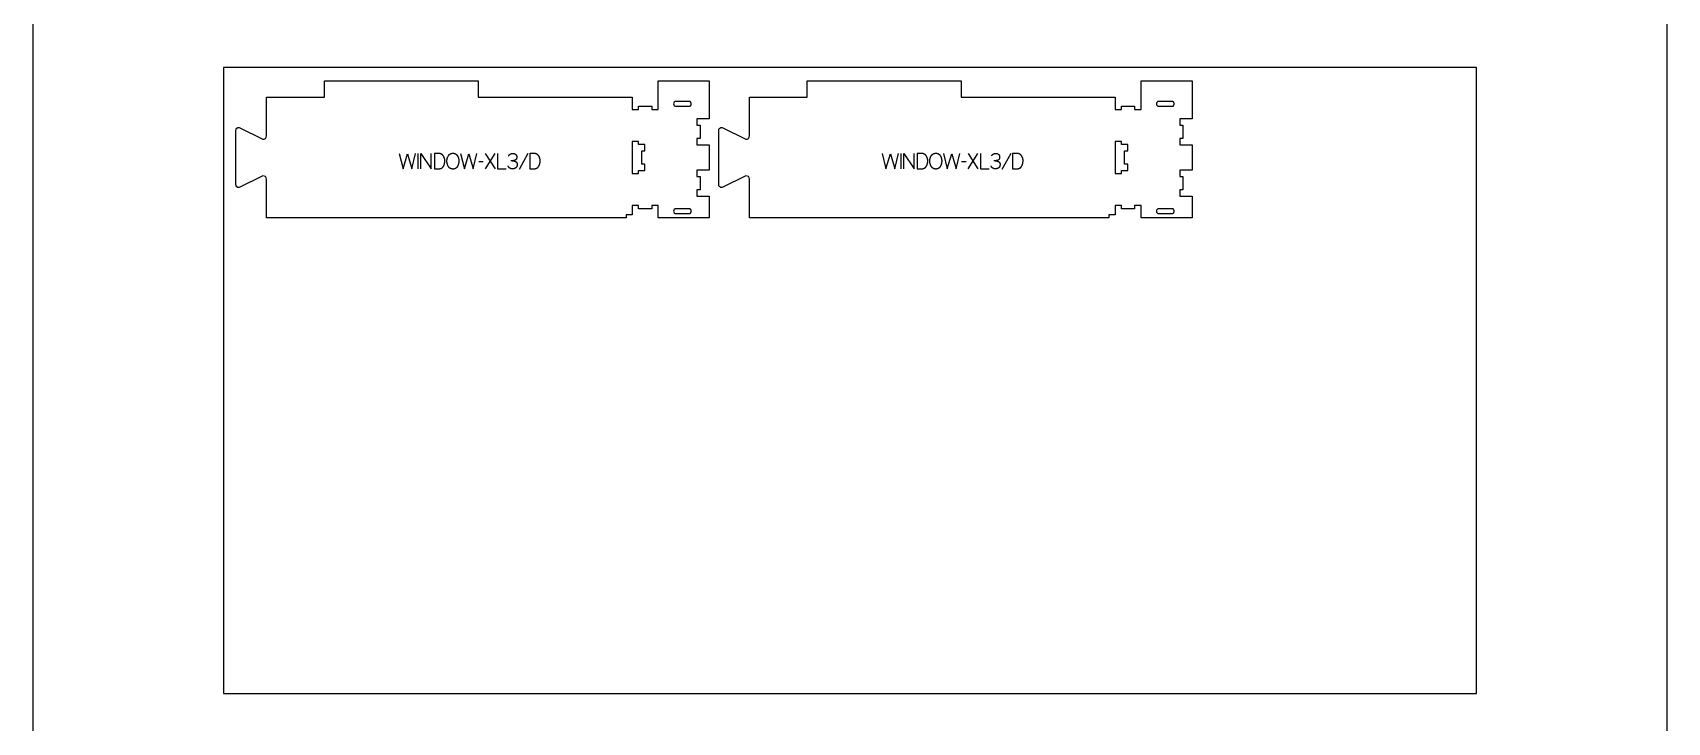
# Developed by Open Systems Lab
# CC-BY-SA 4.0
# Model space of a CAD drawing. Extents: x 0 to 4485, y 0 to 8771.
# Drawn here: x 0 to 3183, y 2387 to 3731 of the extents above; entities that cross this region are included whole.
import ezdxf

# ---------------------------------------------------------------- set-up
doc = ezdxf.new("R2010")
doc.units = 0
for name, color, linetype in [('0_SHEET_SPRUCEPLY_2440X122', 1, 'CONTINUOUS'), ('1_ANYTOOL_1MMDEEP_LABELS_S', 2, 'CONTINUOUS'), ('3_ANYTOOL_CUTTHROUGH_INSID', 4, 'CONTINUOUS'), ('4_ANYTOOL_CUTTHROUGH_OUTSI', 5, 'CONTINUOUS'), ('DONOTCUT', 7, 'CONTINUOUS')]:
    doc.layers.add(name, color=color, linetype=linetype)

msp = doc.modelspace()

# ---------------------------------------------------------------- linework, layer by layer
at = {"layer": '0_SHEET_SPRUCEPLY_2440X122'}
msp.add_lwpolyline([(371.7, 3662.6), (371.7, 2442.6), (2811.7, 2442.6), (2811.7, 3662.6)], close=True, dxfattribs=at)
at = {"layer": '1_ANYTOOL_1MMDEEP_LABELS_S', "color": 2}
for points in [[(713.7, 3495.3), (721.4, 3465.3), (729.8, 3494.4), (738.3, 3465.3), (745.8, 3495.3)], [(750.2, 3495.3), (750.2, 3465.3)], [(756.2, 3465.3), (756.2, 3495.3), (776.2, 3465.3), (776.2, 3495.3)], [(833.1, 3495.3), (840.8, 3465.3), (849.2, 3494.4), (857.7, 3465.3), (865.2, 3495.3)], [(877.4, 3479.1), (868.6, 3479.1)], [(899.8, 3495.3), (880.9, 3465.3)], [(901, 3465.3), (882.1, 3495.3)], [(905.3, 3495.3), (905.3, 3465.3), (922.4, 3465.3)], [(934, 3481), (934.5, 3481), (934.9, 3481), (935.3, 3480.9), (935.8, 3480.9), (936.2, 3480.8), (936.6, 3480.7), (937, 3480.6), (937.4, 3480.5), (937.8, 3480.4), (938.2, 3480.3), (938.6, 3480.1), (939, 3480), (939.4, 3479.8), (939.8, 3479.7), (940.1, 3479.5), (940.5, 3479.3), (940.7, 3479.2), (940.9, 3479.1), (941, 3479), (941, 3479), (941.1, 3478.9), (941.2, 3478.9), (941.3, 3478.8), (941.4, 3478.7), (941.4, 3478.7), (941.5, 3478.6), (941.6, 3478.6), (941.7, 3478.5), (941.7, 3478.4), (941.8, 3478.4), (941.9, 3478.3), (941.9, 3478.2), (942, 3478.2), (942.1, 3478.1), (942.1, 3478), (942.2, 3477.9), (942.3, 3477.9), (942.3, 3477.8), (942.4, 3477.7), (942.4, 3477.6), (942.5, 3477.5), (942.5, 3477.5), (942.6, 3477.4), (942.6, 3477.3), (942.7, 3477.2), (942.7, 3477.1), (942.8, 3477), (942.8, 3476.9), (942.9, 3476.8), (942.9, 3476.8), (942.9, 3476.7), (943, 3476.6), (943.1, 3476.4), (943.1, 3476.2), (943.2, 3476), (943.2, 3475.8), (943.3, 3475.6), (943.3, 3475.3), (943.4, 3475.1), (943.4, 3474.9), (943.4, 3474.7), (943.5, 3474.4), (943.5, 3474.2), (943.5, 3474), (943.5, 3473.7), (943.5, 3473.4), (943.5, 3473.2), (943.5, 3472.9), (943.4, 3472.6), (943.4, 3472.4), (943.4, 3472.1), (943.4, 3471.9), (943.3, 3471.6), (943.3, 3471.4), (943.2, 3471.1), (943.2, 3470.9), (943.1, 3470.7), (943.1, 3470.5), (943, 3470.3), (942.9, 3470), (942.9, 3469.8), (942.8, 3469.6), (942.7, 3469.4), (942.6, 3469.3), (942.5, 3469.1), (942.4, 3468.9), (942.3, 3468.7), (942.2, 3468.5), (942.1, 3468.4), (942, 3468.2), (941.8, 3468.1), (941.7, 3467.9), (941.6, 3467.8), (941.6, 3467.8), (941.5, 3467.7), (941.4, 3467.6), (941.4, 3467.6), (941.3, 3467.5), (941.2, 3467.4), (941.1, 3467.4), (941, 3467.2), (940.8, 3467.1), (940.7, 3467), (940.5, 3466.9), (940.3, 3466.8), (940.2, 3466.7), (940, 3466.6), (939.8, 3466.5), (939.6, 3466.4), (939.4, 3466.3), (939.3, 3466.2), (939.1, 3466.1), (938.9, 3466), (938.7, 3466), (938.5, 3465.9), (938.3, 3465.8), (938.1, 3465.8), (937.8, 3465.7), (937.6, 3465.6), (937.4, 3465.6), (937.2, 3465.5), (937, 3465.5), (936.7, 3465.5), (936.5, 3465.4), (936.2, 3465.4), (935.8, 3465.3), (935.3, 3465.3), (934.7, 3465.3), (934.2, 3465.3), (933.8, 3465.3), (933.5, 3465.3), (933.1, 3465.3), (932.7, 3465.4), (932.4, 3465.4), (932.2, 3465.4), (932, 3465.5), (931.9, 3465.5), (931.7, 3465.5), (931.5, 3465.6), (931.4, 3465.6), (931.2, 3465.7), (931.1, 3465.7), (930.9, 3465.8), (930.7, 3465.8), (930.6, 3465.9), (930.4, 3465.9), (930.3, 3466), (930.1, 3466.1), (930, 3466.1), (929.9, 3466.2), (929.7, 3466.3), (929.6, 3466.4), (929.4, 3466.4), (929.3, 3466.5), (929.2, 3466.6), (929, 3466.7), (928.9, 3466.8), (928.8, 3466.9), (928.6, 3467), (928.5, 3467.1), (928.4, 3467.2), (928.3, 3467.3), (928.2, 3467.4), (928, 3467.5), (927.9, 3467.6), (927.8, 3467.7), (927.7, 3467.8), (927.6, 3468), (927.5, 3468.1), (927.4, 3468.2), (927.3, 3468.3), (927.2, 3468.5), (927.1, 3468.6), (927, 3468.7), (926.9, 3468.9), (926.8, 3469), (926.7, 3469.2), (926.6, 3469.3), (926.4, 3469.6), (926.3, 3469.9), (926.1, 3470.3), (926, 3470.6), (925.8, 3471)], [(926.9, 3490.3), (927.1, 3490.6), (927.3, 3490.9), (927.4, 3491.2), (927.6, 3491.5), (927.8, 3491.8), (928, 3492), (928.2, 3492.3), (928.3, 3492.4), (928.4, 3492.5), (928.5, 3492.6), (928.6, 3492.7), (928.7, 3492.8), (928.8, 3492.9), (928.9, 3493), (929, 3493.1), (929.1, 3493.2), (929.2, 3493.3), (929.4, 3493.4), (929.5, 3493.5), (929.6, 3493.6), (929.7, 3493.7), (929.8, 3493.8), (930, 3493.9), (930.1, 3494), (930.2, 3494), (930.4, 3494.1), (930.5, 3494.2), (930.6, 3494.2), (930.7, 3494.3), (930.9, 3494.4), (931, 3494.4), (931.2, 3494.5), (931.3, 3494.6), (931.4, 3494.6), (931.6, 3494.7), (931.7, 3494.7), (931.9, 3494.8), (932, 3494.8), (932.2, 3494.9), (932.5, 3495), (932.8, 3495), (933.1, 3495.1), (933.4, 3495.1), (933.7, 3495.2), (934.1, 3495.2), (934.4, 3495.2), (934.8, 3495.3), (935.1, 3495.3), (935.3, 3495.3), (935.5, 3495.3), (935.7, 3495.2), (935.9, 3495.2), (936.1, 3495.2), (936.3, 3495.2), (936.5, 3495.2), (936.7, 3495.1), (936.9, 3495.1), (937.1, 3495.1), (937.3, 3495), (937.5, 3495), (937.7, 3495), (937.8, 3494.9), (938, 3494.8), (938.2, 3494.8), (938.4, 3494.7), (938.5, 3494.7), (938.7, 3494.6), (938.9, 3494.5), (939, 3494.4), (939.2, 3494.4), (939.3, 3494.3), (939.5, 3494.2), (939.6, 3494.1), (939.8, 3494), (939.9, 3493.9), (940.1, 3493.8), (940.2, 3493.7), (940.4, 3493.6), (940.5, 3493.5), (940.6, 3493.4), (940.8, 3493.3), (940.9, 3493.1), (941, 3493), (941.1, 3492.9), (941.2, 3492.7), (941.3, 3492.6), (941.5, 3492.5), (941.6, 3492.3), (941.6, 3492.2), (941.7, 3492), (941.8, 3491.9), (941.9, 3491.7), (942, 3491.6), (942.1, 3491.4), (942.1, 3491.3), (942.2, 3491.1), (942.3, 3490.9), (942.3, 3490.8), (942.4, 3490.6), (942.4, 3490.4), (942.5, 3490.2), (942.5, 3490), (942.6, 3489.8), (942.6, 3489.7), (942.6, 3489.5), (942.6, 3489.3), (942.7, 3489.1), (942.7, 3488.9), (942.7, 3488.7), (942.7, 3488.4), (942.7, 3488.2), (942.7, 3487.7), (942.7, 3487.3), (942.7, 3487), (942.6, 3486.7), (942.6, 3486.4), (942.6, 3486.3), (942.5, 3486.1), (942.5, 3486), (942.5, 3485.8), (942.5, 3485.7), (942.4, 3485.6), (942.4, 3485.4), (942.3, 3485.3), (942.3, 3485.2), (942.3, 3485.1), (942.2, 3484.9), (942.2, 3484.8), (942.1, 3484.7), (942.1, 3484.6), (942, 3484.5), (941.9, 3484.4), (941.9, 3484.3), (941.8, 3484.2), (941.8, 3484.1), (941.7, 3484), (941.6, 3483.9), (941.5, 3483.8), (941.4, 3483.6), (941.2, 3483.4), (941.1, 3483.3), (940.9, 3483.1), (940.9, 3483), (940.8, 3482.9), (940.7, 3482.9), (940.6, 3482.8), (940.5, 3482.7), (940.4, 3482.7), (940.3, 3482.6), (940.3, 3482.5), (940.2, 3482.5), (940.1, 3482.4), (940, 3482.3), (939.9, 3482.3), (939.8, 3482.2), (939.7, 3482.2), (939.6, 3482.1), (939.5, 3482.1), (939.4, 3482), (939.3, 3482), (939.2, 3481.9), (939.1, 3481.9), (939, 3481.8), (938.9, 3481.8), (938.7, 3481.7), (938.5, 3481.6), (938.2, 3481.6), (938, 3481.5), (937.8, 3481.5), (937.6, 3481.4), (937.4, 3481.3), (937.1, 3481.3), (936.9, 3481.3), (936.7, 3481.2), (936.4, 3481.2), (936.2, 3481.2), (935.9, 3481.1), (935.7, 3481.1), (935.5, 3481.1), (935.2, 3481.1), (935, 3481.1), (931.3, 3481)], [(964.5, 3494.8), (947.3, 3464)], [(1654.1, 3495.3), (1661.8, 3465.3), (1670.3, 3494.4), (1678.8, 3465.3), (1686.3, 3495.3)], [(1690.6, 3495.3), (1690.6, 3465.3)], [(1696.6, 3465.3), (1696.6, 3495.3), (1716.7, 3465.3), (1716.7, 3495.3)], [(1773.5, 3495.3), (1781.2, 3465.3), (1789.7, 3494.4), (1798.2, 3465.3), (1805.7, 3495.3)], [(1817.9, 3479.1), (1809.1, 3479.1)], [(1840.2, 3495.3), (1821.3, 3465.3)], [(1841.4, 3465.3), (1822.5, 3495.3)], [(1845.7, 3495.3), (1845.7, 3465.3), (1862.8, 3465.3)], [(1874.5, 3481), (1874.9, 3481), (1875.4, 3481), (1875.8, 3480.9), (1876.2, 3480.9), (1876.6, 3480.8), (1877, 3480.7), (1877.5, 3480.6), (1877.9, 3480.5), (1878.3, 3480.4), (1878.7, 3480.3), (1879.1, 3480.1), (1879.4, 3480), (1879.8, 3479.8), (1880.2, 3479.7), (1880.6, 3479.5), (1881, 3479.3), (1881.1, 3479.2), (1881.3, 3479.1), (1881.4, 3479), (1881.5, 3479), (1881.6, 3478.9), (1881.6, 3478.9), (1881.7, 3478.8), (1881.8, 3478.7), (1881.9, 3478.7), (1882, 3478.6), (1882, 3478.6), (1882.1, 3478.5), (1882.2, 3478.4), (1882.2, 3478.4), (1882.3, 3478.3), (1882.4, 3478.2), (1882.5, 3478.2), (1882.5, 3478.1), (1882.6, 3478), (1882.6, 3477.9), (1882.7, 3477.9), (1882.8, 3477.8), (1882.8, 3477.7), (1882.9, 3477.6), (1882.9, 3477.5), (1883, 3477.5), (1883, 3477.4), (1883.1, 3477.3), (1883.1, 3477.2), (1883.2, 3477.1), (1883.2, 3477), (1883.3, 3476.9), (1883.3, 3476.8), (1883.3, 3476.8), (1883.4, 3476.7), (1883.4, 3476.6), (1883.5, 3476.4), (1883.6, 3476.2), (1883.6, 3476), (1883.7, 3475.8), (1883.7, 3475.6), (1883.8, 3475.3), (1883.8, 3475.1), (1883.8, 3474.9), (1883.9, 3474.7), (1883.9, 3474.4), (1883.9, 3474.2), (1883.9, 3474), (1883.9, 3473.7), (1883.9, 3473.4), (1883.9, 3473.2), (1883.9, 3472.9), (1883.9, 3472.6), (1883.9, 3472.4), (1883.8, 3472.1), (1883.8, 3471.9), (1883.8, 3471.6), (1883.7, 3471.4), (1883.7, 3471.1), (1883.6, 3470.9), (1883.6, 3470.7), (1883.5, 3470.5), (1883.4, 3470.3), (1883.4, 3470), (1883.3, 3469.8), (1883.2, 3469.6), (1883.1, 3469.4), (1883, 3469.3), (1882.9, 3469.1), (1882.8, 3468.9), (1882.7, 3468.7), (1882.6, 3468.5), (1882.5, 3468.4), (1882.4, 3468.2), (1882.3, 3468.1), (1882.1, 3467.9), (1882.1, 3467.8), (1882, 3467.8), (1881.9, 3467.7), (1881.9, 3467.6), (1881.8, 3467.6), (1881.7, 3467.5), (1881.7, 3467.4), (1881.6, 3467.4), (1881.4, 3467.2), (1881.3, 3467.1), (1881.1, 3467), (1880.9, 3466.9), (1880.8, 3466.8), (1880.6, 3466.7), (1880.4, 3466.6), (1880.3, 3466.5), (1880.1, 3466.4), (1879.9, 3466.3), (1879.7, 3466.2), (1879.5, 3466.1), (1879.3, 3466), (1879.1, 3466), (1878.9, 3465.9), (1878.7, 3465.8), (1878.5, 3465.8), (1878.3, 3465.7), (1878.1, 3465.6), (1877.8, 3465.6), (1877.6, 3465.5), (1877.4, 3465.5), (1877.2, 3465.5), (1876.9, 3465.4), (1876.7, 3465.4), (1876.2, 3465.3), (1875.7, 3465.3), (1875.2, 3465.3), (1874.7, 3465.3), (1874.3, 3465.3), (1873.9, 3465.3), (1873.5, 3465.3), (1873.2, 3465.4), (1872.8, 3465.4), (1872.7, 3465.4), (1872.5, 3465.5), (1872.3, 3465.5), (1872.1, 3465.5), (1872, 3465.6), (1871.8, 3465.6), (1871.7, 3465.7), (1871.5, 3465.7), (1871.3, 3465.8), (1871.2, 3465.8), (1871, 3465.9), (1870.9, 3465.9), (1870.7, 3466), (1870.6, 3466.1), (1870.4, 3466.1), (1870.3, 3466.2), (1870.1, 3466.3), (1870, 3466.4), (1869.9, 3466.4), (1869.7, 3466.5), (1869.6, 3466.6), (1869.5, 3466.7), (1869.3, 3466.8), (1869.2, 3466.9), (1869.1, 3467), (1869, 3467.1), (1868.8, 3467.2), (1868.7, 3467.3), (1868.6, 3467.4), (1868.5, 3467.5), (1868.4, 3467.6), (1868.3, 3467.7), (1868.1, 3467.8), (1868, 3468), (1867.9, 3468.1), (1867.8, 3468.2), (1867.7, 3468.3), (1867.6, 3468.5), (1867.5, 3468.6), (1867.4, 3468.7), (1867.3, 3468.9), (1867.2, 3469), (1867.1, 3469.2), (1867, 3469.3), (1866.9, 3469.6), (1866.7, 3469.9), (1866.5, 3470.3), (1866.4, 3470.6), (1866.3, 3471)], [(1867.4, 3490.3), (1867.5, 3490.6), (1867.7, 3490.9), (1867.9, 3491.2), (1868, 3491.5), (1868.2, 3491.8), (1868.4, 3492), (1868.6, 3492.3), (1868.7, 3492.4), (1868.8, 3492.5), (1868.9, 3492.6), (1869, 3492.7), (1869.1, 3492.8), (1869.2, 3492.9), (1869.3, 3493), (1869.5, 3493.1), (1869.6, 3493.2), (1869.7, 3493.3), (1869.8, 3493.4), (1869.9, 3493.5), (1870, 3493.6), (1870.2, 3493.7), (1870.3, 3493.8), (1870.4, 3493.9), (1870.5, 3494), (1870.7, 3494), (1870.8, 3494.1), (1870.9, 3494.2), (1871, 3494.2), (1871.2, 3494.3), (1871.3, 3494.4), (1871.5, 3494.4), (1871.6, 3494.5), (1871.7, 3494.6), (1871.9, 3494.6), (1872, 3494.7), (1872.2, 3494.7), (1872.3, 3494.8), (1872.5, 3494.8), (1872.6, 3494.9), (1872.9, 3495), (1873.2, 3495), (1873.5, 3495.1), (1873.9, 3495.1), (1874.2, 3495.2), (1874.5, 3495.2), (1874.9, 3495.2), (1875.2, 3495.3), (1875.6, 3495.3), (1875.8, 3495.3), (1876, 3495.3), (1876.2, 3495.2), (1876.4, 3495.2), (1876.6, 3495.2), (1876.8, 3495.2), (1877, 3495.2), (1877.2, 3495.1), (1877.4, 3495.1), (1877.5, 3495.1), (1877.7, 3495), (1877.9, 3495), (1878.1, 3495), (1878.3, 3494.9), (1878.5, 3494.8), (1878.6, 3494.8), (1878.8, 3494.7), (1879, 3494.7), (1879.1, 3494.6), (1879.3, 3494.5), (1879.5, 3494.4), (1879.6, 3494.4), (1879.8, 3494.3), (1879.9, 3494.2), (1880.1, 3494.1), (1880.2, 3494), (1880.4, 3493.9), (1880.5, 3493.8), (1880.7, 3493.7), (1880.8, 3493.6), (1880.9, 3493.5), (1881.1, 3493.4), (1881.2, 3493.3), (1881.3, 3493.1), (1881.4, 3493), (1881.6, 3492.9), (1881.7, 3492.7), (1881.8, 3492.6), (1881.9, 3492.5), (1882, 3492.3), (1882.1, 3492.2), (1882.2, 3492), (1882.3, 3491.9), (1882.3, 3491.7), (1882.4, 3491.6), (1882.5, 3491.4), (1882.6, 3491.3), (1882.6, 3491.1), (1882.7, 3490.9), (1882.8, 3490.8), (1882.8, 3490.6), (1882.9, 3490.4), (1882.9, 3490.2), (1883, 3490), (1883, 3489.8), (1883, 3489.7), (1883.1, 3489.5), (1883.1, 3489.3), (1883.1, 3489.1), (1883.1, 3488.9), (1883.1, 3488.7), (1883.1, 3488.4), (1883.1, 3488.2), (1883.1, 3487.7), (1883.1, 3487.3), (1883.1, 3487), (1883.1, 3486.7), (1883, 3486.4), (1883, 3486.3), (1883, 3486.1), (1882.9, 3486), (1882.9, 3485.8), (1882.9, 3485.7), (1882.9, 3485.6), (1882.8, 3485.4), (1882.8, 3485.3), (1882.7, 3485.2), (1882.7, 3485.1), (1882.6, 3484.9), (1882.6, 3484.8), (1882.5, 3484.7), (1882.5, 3484.6), (1882.4, 3484.5), (1882.4, 3484.4), (1882.3, 3484.3), (1882.3, 3484.2), (1882.2, 3484.1), (1882.1, 3484), (1882.1, 3483.9), (1882, 3483.8), (1881.8, 3483.6), (1881.7, 3483.4), (1881.5, 3483.3), (1881.4, 3483.1), (1881.3, 3483), (1881.2, 3482.9), (1881.1, 3482.9), (1881, 3482.8), (1881, 3482.7), (1880.9, 3482.7), (1880.8, 3482.6), (1880.7, 3482.5), (1880.6, 3482.5), (1880.5, 3482.4), (1880.4, 3482.3), (1880.3, 3482.3), (1880.2, 3482.2), (1880.1, 3482.2), (1880, 3482.1), (1879.9, 3482.1), (1879.8, 3482), (1879.7, 3482), (1879.6, 3481.9), (1879.5, 3481.9), (1879.4, 3481.8), (1879.3, 3481.8), (1879.1, 3481.7), (1878.9, 3481.6), (1878.7, 3481.6), (1878.5, 3481.5), (1878.2, 3481.5), (1878, 3481.4), (1877.8, 3481.3), (1877.6, 3481.3), (1877.3, 3481.3), (1877.1, 3481.2), (1876.9, 3481.2), (1876.6, 3481.2), (1876.4, 3481.1), (1876.1, 3481.1), (1875.9, 3481.1), (1875.7, 3481.1), (1875.4, 3481.1), (1871.7, 3481)], [(1904.9, 3494.8), (1887.7, 3464)]]:
    msp.add_lwpolyline(points, dxfattribs=at)
for points in [[(782.3, 3495.3), (782.3, 3465.3), (790.8, 3465.3), (791.2, 3465.4), (791.6, 3465.4), (792, 3465.4), (792.4, 3465.4), (792.8, 3465.5), (793.2, 3465.5), (793.5, 3465.6), (793.9, 3465.7), (794.2, 3465.8), (794.6, 3465.9), (794.9, 3466), (795.2, 3466.1), (795.6, 3466.2), (795.7, 3466.3), (795.9, 3466.3), (796, 3466.4), (796.2, 3466.5), (796.3, 3466.6), (796.5, 3466.6), (796.6, 3466.7), (796.7, 3466.8), (796.9, 3466.9), (797, 3467), (797.2, 3467.1), (797.3, 3467.2), (797.4, 3467.3), (797.5, 3467.3), (797.7, 3467.4), (797.8, 3467.5), (797.9, 3467.6), (798, 3467.8), (798.2, 3467.9), (798.3, 3468), (798.4, 3468.1), (798.5, 3468.2), (798.6, 3468.3), (798.7, 3468.4), (798.8, 3468.6), (799, 3468.7), (799.1, 3468.8), (799.2, 3468.9), (799.3, 3469.1), (799.4, 3469.2), (799.5, 3469.3), (799.6, 3469.5), (799.7, 3469.8), (799.9, 3470.1), (800.1, 3470.4), (800.4, 3471), (800.7, 3471.6), (801, 3472.2), (801.2, 3472.9), (801.5, 3473.5), (801.7, 3474.2), (801.9, 3474.8), (802, 3475.5), (802.2, 3476.1), (802.3, 3476.8), (802.4, 3477.5), (802.5, 3478.2), (802.6, 3478.9), (802.6, 3479.5), (802.7, 3480.2), (802.7, 3480.9), (802.7, 3481.5), (802.7, 3482.1), (802.6, 3482.7), (802.5, 3483.3), (802.4, 3483.9), (802.4, 3484.2), (802.3, 3484.4), (802.3, 3484.7), (802.2, 3485), (802.1, 3485.3), (802.1, 3485.6), (802, 3485.8), (801.9, 3486.1), (801.8, 3486.4), (801.7, 3486.6), (801.6, 3486.9), (801.5, 3487.2), (801.4, 3487.4), (801.3, 3487.7), (801, 3488.2), (800.8, 3488.8), (800.5, 3489.3), (800.2, 3489.8), (800, 3490.1), (799.8, 3490.4), (799.6, 3490.7), (799.4, 3490.9), (799.2, 3491.2), (799, 3491.5), (798.8, 3491.7), (798.6, 3492), (798.3, 3492.2), (798.1, 3492.4), (797.9, 3492.6), (797.6, 3492.8), (797.4, 3493), (797.2, 3493.2), (796.9, 3493.4), (796.7, 3493.6), (796.4, 3493.7), (796.2, 3493.9), (795.9, 3494), (795.7, 3494.1), (795.4, 3494.3), (795.1, 3494.4), (794.9, 3494.5), (794.6, 3494.6), (794.3, 3494.7), (794, 3494.7), (793.8, 3494.8), (793.5, 3494.9), (793.2, 3494.9), (792.9, 3494.9), (792.6, 3495), (792.3, 3495), (789.9, 3495.1), (787.4, 3495.2), (784.9, 3495.2)], [(818.8, 3495.6), (819.1, 3495.6), (819.5, 3495.6), (819.9, 3495.6), (820.2, 3495.5), (820.4, 3495.5), (820.5, 3495.5), (820.7, 3495.4), (820.9, 3495.4), (821.1, 3495.4), (821.2, 3495.3), (821.4, 3495.3), (821.5, 3495.2), (821.7, 3495.2), (821.9, 3495.1), (822, 3495.1), (822.2, 3495), (822.3, 3495), (822.5, 3494.9), (822.6, 3494.8), (822.8, 3494.8), (822.9, 3494.7), (823, 3494.6), (823.2, 3494.6), (823.3, 3494.5), (823.5, 3494.4), (823.6, 3494.3), (823.7, 3494.2), (823.9, 3494.1), (824.1, 3493.9), (824.4, 3493.7), (824.6, 3493.5), (824.9, 3493.3), (825.1, 3493.1), (825.3, 3492.9), (825.6, 3492.7), (825.8, 3492.4), (826, 3492.2), (826.2, 3492), (826.4, 3491.7), (826.6, 3491.5), (826.8, 3491.2), (827, 3490.9), (827.1, 3490.7), (827.3, 3490.4), (827.5, 3490.1), (827.6, 3489.8), (827.8, 3489.5), (827.9, 3489.2), (828.1, 3488.9), (828.2, 3488.6), (828.4, 3488.3), (828.5, 3488), (828.6, 3487.7), (828.7, 3487.4), (828.8, 3487), (828.9, 3486.7), (829, 3486.4), (829.1, 3486), (829.2, 3485.7), (829.3, 3485.4), (829.4, 3484.7), (829.6, 3484), (829.7, 3483.3), (829.7, 3482.7), (829.8, 3482), (829.9, 3481.4), (829.9, 3480.7), (829.9, 3480.1), (829.9, 3479.5), (829.9, 3478.8), (829.8, 3478.2), (829.7, 3477.5), (829.6, 3476.9), (829.5, 3476.3), (829.4, 3475.6), (829.2, 3475), (829, 3474.4), (828.8, 3473.7), (828.6, 3473.1), (828.3, 3472.4), (828.1, 3471.8), (827.8, 3471.2), (827.5, 3470.5), (827.1, 3469.9), (827, 3469.6), (826.8, 3469.3), (826.6, 3469), (826.4, 3468.7), (826.2, 3468.4), (826, 3468.2), (825.8, 3467.9), (825.6, 3467.7), (825.4, 3467.5), (825.3, 3467.4), (825.2, 3467.3), (825.1, 3467.2), (825, 3467.1), (824.9, 3467), (824.7, 3466.9), (824.6, 3466.8), (824.5, 3466.7), (824.4, 3466.6), (824.2, 3466.5), (824.1, 3466.4), (824, 3466.3), (823.8, 3466.2), (823.7, 3466.1), (823.6, 3466.1), (823.4, 3466), (823.3, 3465.9), (823.2, 3465.8), (823, 3465.8), (822.9, 3465.7), (822.7, 3465.6), (822.6, 3465.6), (822.4, 3465.5), (822.3, 3465.4), (822.1, 3465.4), (822, 3465.3), (821.8, 3465.3), (821.5, 3465.2), (821.2, 3465.1), (820.9, 3465), (820.5, 3465), (820.2, 3464.9), (819.9, 3464.9), (819.5, 3464.8), (819.2, 3464.8), (818.8, 3464.8), (818.4, 3464.8), (818, 3464.8), (817.7, 3464.8), (817.3, 3464.8), (816.9, 3464.9), (816.6, 3464.9), (816.2, 3465), (815.9, 3465), (815.5, 3465.1), (815.2, 3465.2), (814.9, 3465.3), (814.7, 3465.3), (814.6, 3465.4), (814.4, 3465.5), (814.3, 3465.5), (814.1, 3465.6), (814, 3465.6), (813.8, 3465.7), (813.7, 3465.8), (813.5, 3465.9), (813.4, 3465.9), (813.2, 3466), (813.1, 3466.1), (813, 3466.2), (812.8, 3466.3), (812.7, 3466.3), (812.6, 3466.4), (812.4, 3466.5), (812.3, 3466.6), (812.2, 3466.7), (812, 3466.8), (811.9, 3466.9), (811.8, 3467), (811.7, 3467.1), (811.5, 3467.2), (811.4, 3467.4), (811.3, 3467.5), (811.2, 3467.6), (811.1, 3467.7), (811, 3467.8), (810.9, 3468), (810.6, 3468.2), (810.4, 3468.5), (810.2, 3468.8), (810, 3469), (809.8, 3469.3), (809.7, 3469.7), (809.5, 3470), (809.1, 3470.6), (808.8, 3471.3), (808.5, 3471.9), (808.3, 3472.6), (808, 3473.2), (807.8, 3473.9), (807.6, 3474.5), (807.4, 3475.2), (807.2, 3475.8), (807.1, 3476.5), (807, 3477.1), (806.9, 3477.8), (806.8, 3478.4), (806.8, 3479.1), (806.7, 3479.7), (806.7, 3480.4), (806.7, 3481.1), (806.8, 3481.8), (806.8, 3482.5), (806.9, 3483.1), (807, 3483.8), (807.1, 3484.5), (807.3, 3485.1), (807.4, 3485.8), (807.6, 3486.4), (807.8, 3487.1), (808.1, 3487.7), (808.3, 3488.3), (808.6, 3488.9), (808.9, 3489.6), (809.3, 3490.2), (809.6, 3490.8), (809.8, 3491.1), (810, 3491.4), (810.2, 3491.6), (810.4, 3491.9), (810.6, 3492.2), (810.8, 3492.4), (811, 3492.7), (811.3, 3492.9), (811.4, 3493), (811.5, 3493.1), (811.6, 3493.2), (811.7, 3493.3), (811.9, 3493.4), (812, 3493.5), (812.1, 3493.6), (812.3, 3493.7), (812.4, 3493.8), (812.5, 3493.9), (812.7, 3494), (812.8, 3494.1), (812.9, 3494.2), (813.1, 3494.2), (813.2, 3494.3), (813.3, 3494.4), (813.5, 3494.5), (813.6, 3494.5), (813.9, 3494.7), (814.2, 3494.8), (814.5, 3494.9), (814.9, 3495), (815.2, 3495.1), (815.5, 3495.2), (815.8, 3495.3), (816.2, 3495.4), (816.5, 3495.4), (816.9, 3495.5), (817.3, 3495.5), (817.6, 3495.6), (818, 3495.6), (818.4, 3495.6)], [(967.9, 3495.3), (967.9, 3465.3), (976.4, 3465.3), (976.8, 3465.4), (977.2, 3465.4), (977.6, 3465.4), (978, 3465.4), (978.4, 3465.5), (978.8, 3465.5), (979.1, 3465.6), (979.5, 3465.7), (979.9, 3465.8), (980.2, 3465.9), (980.5, 3466), (980.8, 3466.1), (981.2, 3466.2), (981.3, 3466.3), (981.5, 3466.3), (981.6, 3466.4), (981.8, 3466.5), (981.9, 3466.6), (982.1, 3466.6), (982.2, 3466.7), (982.4, 3466.8), (982.5, 3466.9), (982.6, 3467), (982.8, 3467.1), (982.9, 3467.2), (983, 3467.3), (983.2, 3467.3), (983.3, 3467.4), (983.4, 3467.5), (983.5, 3467.6), (983.7, 3467.8), (983.8, 3467.9), (983.9, 3468), (984, 3468.1), (984.1, 3468.2), (984.2, 3468.3), (984.4, 3468.4), (984.5, 3468.6), (984.6, 3468.7), (984.7, 3468.8), (984.8, 3468.9), (984.9, 3469.1), (985, 3469.2), (985.1, 3469.3), (985.2, 3469.5), (985.3, 3469.8), (985.5, 3470.1), (985.7, 3470.4), (986, 3471), (986.3, 3471.6), (986.6, 3472.2), (986.8, 3472.9), (987.1, 3473.5), (987.3, 3474.2), (987.5, 3474.8), (987.7, 3475.5), (987.8, 3476.1), (987.9, 3476.8), (988, 3477.5), (988.1, 3478.2), (988.2, 3478.9), (988.3, 3479.5), (988.3, 3480.2), (988.3, 3480.9), (988.3, 3481.5), (988.3, 3482.1), (988.2, 3482.7), (988.1, 3483.3), (988.1, 3483.9), (988, 3484.2), (988, 3484.4), (987.9, 3484.7), (987.8, 3485), (987.8, 3485.3), (987.7, 3485.6), (987.6, 3485.8), (987.5, 3486.1), (987.4, 3486.4), (987.3, 3486.6), (987.2, 3486.9), (987.1, 3487.2), (987, 3487.4), (986.9, 3487.7), (986.7, 3488.2), (986.4, 3488.8), (986.1, 3489.3), (985.8, 3489.8), (985.6, 3490.1), (985.4, 3490.4), (985.2, 3490.7), (985, 3490.9), (984.8, 3491.2), (984.6, 3491.5), (984.4, 3491.7), (984.2, 3492), (983.9, 3492.2), (983.7, 3492.4), (983.5, 3492.6), (983.3, 3492.8), (983, 3493), (982.8, 3493.2), (982.5, 3493.4), (982.3, 3493.6), (982.1, 3493.7), (981.8, 3493.9), (981.5, 3494), (981.3, 3494.1), (981, 3494.3), (980.8, 3494.4), (980.5, 3494.5), (980.2, 3494.6), (979.9, 3494.7), (979.7, 3494.7), (979.4, 3494.8), (979.1, 3494.9), (978.8, 3494.9), (978.5, 3494.9), (978.2, 3495), (977.9, 3495), (975.5, 3495.1), (973, 3495.2), (970.5, 3495.2)], [(1722.7, 3495.3), (1722.7, 3465.3), (1731.3, 3465.3), (1731.7, 3465.4), (1732.1, 3465.4), (1732.5, 3465.4), (1732.9, 3465.4), (1733.2, 3465.5), (1733.6, 3465.5), (1734, 3465.6), (1734.3, 3465.7), (1734.7, 3465.8), (1735, 3465.9), (1735.3, 3466), (1735.7, 3466.1), (1736, 3466.2), (1736.1, 3466.3), (1736.3, 3466.3), (1736.4, 3466.4), (1736.6, 3466.5), (1736.7, 3466.6), (1736.9, 3466.6), (1737, 3466.7), (1737.2, 3466.8), (1737.3, 3466.9), (1737.5, 3467), (1737.6, 3467.1), (1737.7, 3467.2), (1737.9, 3467.3), (1738, 3467.3), (1738.1, 3467.4), (1738.2, 3467.5), (1738.4, 3467.6), (1738.5, 3467.8), (1738.6, 3467.9), (1738.7, 3468), (1738.8, 3468.1), (1739, 3468.2), (1739.1, 3468.3), (1739.2, 3468.4), (1739.3, 3468.6), (1739.4, 3468.7), (1739.5, 3468.8), (1739.6, 3468.9), (1739.7, 3469.1), (1739.8, 3469.2), (1739.9, 3469.3), (1740, 3469.5), (1740.2, 3469.8), (1740.3, 3470.1), (1740.5, 3470.4), (1740.8, 3471), (1741.1, 3471.6), (1741.4, 3472.2), (1741.7, 3472.9), (1741.9, 3473.5), (1742.1, 3474.2), (1742.3, 3474.8), (1742.5, 3475.5), (1742.6, 3476.1), (1742.8, 3476.8), (1742.9, 3477.5), (1743, 3478.2), (1743, 3478.9), (1743.1, 3479.5), (1743.1, 3480.2), (1743.1, 3480.9), (1743.1, 3481.5), (1743.1, 3482.1), (1743, 3482.7), (1743, 3483.3), (1742.9, 3483.9), (1742.8, 3484.2), (1742.8, 3484.4), (1742.7, 3484.7), (1742.7, 3485), (1742.6, 3485.3), (1742.5, 3485.6), (1742.4, 3485.8), (1742.3, 3486.1), (1742.3, 3486.4), (1742.2, 3486.6), (1742.1, 3486.9), (1742, 3487.2), (1741.8, 3487.4), (1741.7, 3487.7), (1741.5, 3488.2), (1741.2, 3488.8), (1740.9, 3489.3), (1740.6, 3489.8), (1740.4, 3490.1), (1740.2, 3490.4), (1740, 3490.7), (1739.8, 3490.9), (1739.6, 3491.2), (1739.4, 3491.5), (1739.2, 3491.7), (1739, 3492), (1738.8, 3492.2), (1738.5, 3492.4), (1738.3, 3492.6), (1738.1, 3492.8), (1737.8, 3493), (1737.6, 3493.2), (1737.4, 3493.4), (1737.1, 3493.6), (1736.9, 3493.7), (1736.6, 3493.9), (1736.4, 3494), (1736.1, 3494.1), (1735.8, 3494.3), (1735.6, 3494.4), (1735.3, 3494.5), (1735, 3494.6), (1734.8, 3494.7), (1734.5, 3494.7), (1734.2, 3494.8), (1733.9, 3494.9), (1733.6, 3494.9), (1733.3, 3494.9), (1733, 3495), (1732.7, 3495), (1730.3, 3495.1), (1727.8, 3495.2), (1725.3, 3495.2)], [(1759.2, 3495.6), (1759.6, 3495.6), (1759.9, 3495.6), (1760.3, 3495.6), (1760.6, 3495.5), (1760.8, 3495.5), (1761, 3495.5), (1761.2, 3495.4), (1761.3, 3495.4), (1761.5, 3495.4), (1761.7, 3495.3), (1761.8, 3495.3), (1762, 3495.2), (1762.1, 3495.2), (1762.3, 3495.1), (1762.4, 3495.1), (1762.6, 3495), (1762.7, 3495), (1762.9, 3494.9), (1763, 3494.8), (1763.2, 3494.8), (1763.3, 3494.7), (1763.5, 3494.6), (1763.6, 3494.6), (1763.8, 3494.5), (1763.9, 3494.4), (1764, 3494.3), (1764.2, 3494.2), (1764.3, 3494.1), (1764.6, 3493.9), (1764.8, 3493.7), (1765.1, 3493.5), (1765.3, 3493.3), (1765.5, 3493.1), (1765.8, 3492.9), (1766, 3492.7), (1766.2, 3492.4), (1766.4, 3492.2), (1766.6, 3492), (1766.8, 3491.7), (1767, 3491.5), (1767.2, 3491.2), (1767.4, 3490.9), (1767.6, 3490.7), (1767.7, 3490.4), (1767.9, 3490.1), (1768.1, 3489.8), (1768.2, 3489.5), (1768.4, 3489.2), (1768.5, 3488.9), (1768.7, 3488.6), (1768.8, 3488.3), (1768.9, 3488), (1769, 3487.7), (1769.2, 3487.4), (1769.3, 3487), (1769.4, 3486.7), (1769.5, 3486.4), (1769.6, 3486), (1769.6, 3485.7), (1769.7, 3485.4), (1769.9, 3484.7), (1770, 3484), (1770.1, 3483.3), (1770.2, 3482.7), (1770.3, 3482), (1770.3, 3481.4), (1770.3, 3480.7), (1770.3, 3480.1), (1770.3, 3479.5), (1770.3, 3478.8), (1770.2, 3478.2), (1770.2, 3477.5), (1770.1, 3476.9), (1770, 3476.3), (1769.8, 3475.6), (1769.6, 3475), (1769.5, 3474.4), (1769.3, 3473.7), (1769, 3473.1), (1768.8, 3472.4), (1768.5, 3471.8), (1768.2, 3471.2), (1767.9, 3470.5), (1767.6, 3469.9), (1767.4, 3469.6), (1767.2, 3469.3), (1767, 3469), (1766.8, 3468.7), (1766.6, 3468.4), (1766.4, 3468.2), (1766.2, 3467.9), (1766, 3467.7), (1765.9, 3467.5), (1765.8, 3467.4), (1765.7, 3467.3), (1765.5, 3467.2), (1765.4, 3467.1), (1765.3, 3467), (1765.2, 3466.9), (1765.1, 3466.8), (1764.9, 3466.7), (1764.8, 3466.6), (1764.7, 3466.5), (1764.5, 3466.4), (1764.4, 3466.3), (1764.3, 3466.2), (1764.1, 3466.1), (1764, 3466.1), (1763.9, 3466), (1763.7, 3465.9), (1763.6, 3465.8), (1763.5, 3465.8), (1763.3, 3465.7), (1763.2, 3465.6), (1763, 3465.6), (1762.9, 3465.5), (1762.7, 3465.4), (1762.6, 3465.4), (1762.4, 3465.3), (1762.3, 3465.3), (1762, 3465.2), (1761.6, 3465.1), (1761.3, 3465), (1761, 3465), (1760.6, 3464.9), (1760.3, 3464.9), (1759.9, 3464.8), (1759.6, 3464.8), (1759.2, 3464.8), (1758.9, 3464.8), (1758.5, 3464.8), (1758.1, 3464.8), (1757.7, 3464.8), (1757.4, 3464.9), (1757, 3464.9), (1756.7, 3465), (1756.3, 3465), (1756, 3465.1), (1755.7, 3465.2), (1755.3, 3465.3), (1755.2, 3465.3), (1755, 3465.4), (1754.9, 3465.5), (1754.7, 3465.5), (1754.6, 3465.6), (1754.4, 3465.6), (1754.3, 3465.7), (1754.1, 3465.8), (1754, 3465.9), (1753.8, 3465.9), (1753.7, 3466), (1753.5, 3466.1), (1753.4, 3466.2), (1753.3, 3466.3), (1753.1, 3466.3), (1753, 3466.4), (1752.9, 3466.5), (1752.7, 3466.6), (1752.6, 3466.7), (1752.5, 3466.8), (1752.3, 3466.9), (1752.2, 3467), (1752.1, 3467.1), (1752, 3467.2), (1751.9, 3467.4), (1751.7, 3467.5), (1751.6, 3467.6), (1751.5, 3467.7), (1751.4, 3467.8), (1751.3, 3468), (1751.1, 3468.2), (1750.9, 3468.5), (1750.7, 3468.8), (1750.5, 3469), (1750.3, 3469.3), (1750.1, 3469.7), (1749.9, 3470), (1749.6, 3470.6), (1749.3, 3471.3), (1749, 3471.9), (1748.7, 3472.6), (1748.5, 3473.2), (1748.2, 3473.9), (1748, 3474.5), (1747.8, 3475.2), (1747.7, 3475.8), (1747.5, 3476.5), (1747.4, 3477.1), (1747.3, 3477.8), (1747.3, 3478.4), (1747.2, 3479.1), (1747.2, 3479.7), (1747.2, 3480.4), (1747.2, 3481.1), (1747.2, 3481.8), (1747.3, 3482.5), (1747.3, 3483.1), (1747.4, 3483.8), (1747.6, 3484.5), (1747.7, 3485.1), (1747.9, 3485.8), (1748.1, 3486.4), (1748.3, 3487.1), (1748.5, 3487.7), (1748.8, 3488.3), (1749.1, 3488.9), (1749.4, 3489.6), (1749.7, 3490.2), (1750, 3490.8), (1750.2, 3491.1), (1750.4, 3491.4), (1750.6, 3491.6), (1750.8, 3491.9), (1751, 3492.2), (1751.3, 3492.4), (1751.5, 3492.7), (1751.7, 3492.9), (1751.8, 3493), (1751.9, 3493.1), (1752.1, 3493.2), (1752.2, 3493.3), (1752.3, 3493.4), (1752.4, 3493.5), (1752.6, 3493.6), (1752.7, 3493.7), (1752.8, 3493.8), (1753, 3493.9), (1753.1, 3494), (1753.2, 3494.1), (1753.4, 3494.2), (1753.5, 3494.2), (1753.6, 3494.3), (1753.8, 3494.4), (1753.9, 3494.5), (1754.1, 3494.5), (1754.4, 3494.7), (1754.7, 3494.8), (1755, 3494.9), (1755.3, 3495), (1755.6, 3495.1), (1755.9, 3495.2), (1756.3, 3495.3), (1756.6, 3495.4), (1757, 3495.4), (1757.3, 3495.5), (1757.7, 3495.5), (1758.1, 3495.6), (1758.4, 3495.6), (1758.8, 3495.6)], [(1908.3, 3495.3), (1908.3, 3465.3), (1916.9, 3465.3), (1917.3, 3465.4), (1917.7, 3465.4), (1918.1, 3465.4), (1918.5, 3465.4), (1918.8, 3465.5), (1919.2, 3465.5), (1919.6, 3465.6), (1919.9, 3465.7), (1920.3, 3465.8), (1920.6, 3465.9), (1921, 3466), (1921.3, 3466.1), (1921.6, 3466.2), (1921.8, 3466.3), (1921.9, 3466.3), (1922.1, 3466.4), (1922.2, 3466.5), (1922.4, 3466.6), (1922.5, 3466.6), (1922.6, 3466.7), (1922.8, 3466.8), (1922.9, 3466.9), (1923.1, 3467), (1923.2, 3467.1), (1923.3, 3467.2), (1923.5, 3467.3), (1923.6, 3467.3), (1923.7, 3467.4), (1923.9, 3467.5), (1924, 3467.6), (1924.1, 3467.8), (1924.2, 3467.9), (1924.3, 3468), (1924.5, 3468.1), (1924.6, 3468.2), (1924.7, 3468.3), (1924.8, 3468.4), (1924.9, 3468.6), (1925, 3468.7), (1925.1, 3468.8), (1925.2, 3468.9), (1925.3, 3469.1), (1925.4, 3469.2), (1925.5, 3469.3), (1925.6, 3469.5), (1925.8, 3469.8), (1926, 3470.1), (1926.1, 3470.4), (1926.4, 3471), (1926.7, 3471.6), (1927, 3472.2), (1927.3, 3472.9), (1927.5, 3473.5), (1927.7, 3474.2), (1927.9, 3474.8), (1928.1, 3475.5), (1928.2, 3476.1), (1928.4, 3476.8), (1928.5, 3477.5), (1928.6, 3478.2), (1928.6, 3478.9), (1928.7, 3479.5), (1928.7, 3480.2), (1928.7, 3480.9), (1928.7, 3481.5), (1928.7, 3482.1), (1928.7, 3482.7), (1928.6, 3483.3), (1928.5, 3483.9), (1928.4, 3484.2), (1928.4, 3484.4), (1928.3, 3484.7), (1928.3, 3485), (1928.2, 3485.3), (1928.1, 3485.6), (1928, 3485.8), (1928, 3486.1), (1927.9, 3486.4), (1927.8, 3486.6), (1927.7, 3486.9), (1927.6, 3487.2), (1927.5, 3487.4), (1927.3, 3487.7), (1927.1, 3488.2), (1926.8, 3488.8), (1926.6, 3489.3), (1926.3, 3489.8), (1926.1, 3490.1), (1925.9, 3490.4), (1925.7, 3490.7), (1925.5, 3490.9), (1925.2, 3491.2), (1925, 3491.5), (1924.8, 3491.7), (1924.6, 3492), (1924.4, 3492.2), (1924.2, 3492.4), (1923.9, 3492.6), (1923.7, 3492.8), (1923.5, 3493), (1923.2, 3493.2), (1923, 3493.4), (1922.7, 3493.6), (1922.5, 3493.7), (1922.2, 3493.9), (1922, 3494), (1921.7, 3494.1), (1921.5, 3494.3), (1921.2, 3494.4), (1920.9, 3494.5), (1920.7, 3494.6), (1920.4, 3494.7), (1920.1, 3494.7), (1919.8, 3494.8), (1919.5, 3494.9), (1919.2, 3494.9), (1918.9, 3494.9), (1918.6, 3495), (1918.3, 3495), (1915.9, 3495.1), (1913.4, 3495.2), (1910.9, 3495.2)]]:
    msp.add_lwpolyline(points, close=True, dxfattribs=at)
at = {"layer": '3_ANYTOOL_CUTTHROUGH_INSID', "color": 4}
for points in [[(1252.8, 3596.5, 1), (1252.8, 3587), (1278.5, 3587), (1278.6, 3587), (1278.7, 3587), (1278.8, 3587), (1278.9, 3587), (1279, 3587), (1279.1, 3587), (1279.2, 3587.1), (1279.3, 3587.1), (1279.4, 3587.1), (1279.5, 3587.1), (1279.6, 3587.2), (1279.7, 3587.2), (1279.8, 3587.2), (1279.9, 3587.3), (1280, 3587.3), (1280.1, 3587.3), (1280.2, 3587.4), (1280.3, 3587.4), (1280.4, 3587.5), (1280.5, 3587.6), (1280.6, 3587.6), (1280.7, 3587.7), (1280.7, 3587.7), (1280.8, 3587.8), (1280.9, 3587.9), (1281, 3587.9), (1281.1, 3588), (1281.2, 3588.1), (1281.2, 3588.2), (1281.3, 3588.3), (1281.4, 3588.3), (1281.5, 3588.4), (1281.5, 3588.5), (1281.6, 3588.6), (1281.7, 3588.7), (1281.7, 3588.8), (1281.8, 3588.9), (1281.8, 3589), (1281.9, 3589.1), (1281.9, 3589.2), (1282, 3589.3), (1282, 3589.4), (1282.1, 3589.5), (1282.1, 3589.6), (1282.2, 3589.7), (1282.2, 3589.8), (1282.3, 3589.9), (1282.3, 3590), (1282.3, 3590.1), (1282.4, 3590.2), (1282.4, 3590.3), (1282.4, 3590.5), (1282.4, 3590.6), (1282.5, 3590.7), (1282.5, 3590.8), (1282.5, 3590.9), (1282.5, 3591), (1282.5, 3591.1), (1282.5, 3591.2), (1282.5, 3591.3), (1282.5, 3591.4), (1282.6, 3591.5), (1282.6, 3591.6), (1282.6, 3591.7), (1282.6, 3591.8), (1282.6, 3592), (1282.5, 3592.1), (1282.5, 3592.2), (1282.5, 3592.3), (1282.5, 3592.4), (1282.5, 3592.5), (1282.5, 3592.6), (1282.5, 3592.7), (1282.5, 3592.8), (1282.4, 3592.9), (1282.4, 3593), (1282.4, 3593.1), (1282.4, 3593.2), (1282.3, 3593.4), (1282.3, 3593.5), (1282.3, 3593.6), (1282.2, 3593.7), (1282.2, 3593.8), (1282.1, 3593.9), (1282.1, 3594), (1282, 3594.1), (1282, 3594.2), (1281.9, 3594.3), (1281.9, 3594.4), (1281.8, 3594.5), (1281.8, 3594.6), (1281.7, 3594.7), (1281.7, 3594.8), (1281.6, 3594.9), (1281.5, 3595), (1281.5, 3595.1), (1281.4, 3595.1), (1281.3, 3595.2), (1281.2, 3595.3), (1281.2, 3595.4), (1281.1, 3595.5), (1281, 3595.5), (1280.9, 3595.6), (1280.8, 3595.7), (1280.7, 3595.7), (1280.7, 3595.8), (1280.6, 3595.9), (1280.5, 3595.9), (1280.4, 3596), (1280.3, 3596), (1280.2, 3596.1), (1280.1, 3596.1), (1280, 3596.2), (1279.9, 3596.2), (1279.8, 3596.3), (1279.7, 3596.3), (1279.6, 3596.3), (1279.5, 3596.4), (1279.4, 3596.4), (1279.3, 3596.4), (1279.2, 3596.4), (1279.1, 3596.4), (1279, 3596.5), (1278.9, 3596.5), (1278.8, 3596.5), (1278.7, 3596.5), (1278.6, 3596.5), (1278.5, 3596.5)], [(2193.2, 3596.5, 1), (2193.2, 3587), (2219, 3587), (2219.1, 3587), (2219.2, 3587), (2219.3, 3587), (2219.4, 3587), (2219.5, 3587), (2219.6, 3587), (2219.7, 3587.1), (2219.8, 3587.1), (2219.9, 3587.1), (2220, 3587.1), (2220.1, 3587.2), (2220.2, 3587.2), (2220.3, 3587.2), (2220.3, 3587.3), (2220.4, 3587.3), (2220.5, 3587.3), (2220.6, 3587.4), (2220.7, 3587.4), (2220.8, 3587.5), (2220.9, 3587.6), (2221, 3587.6), (2221.1, 3587.7), (2221.2, 3587.7), (2221.3, 3587.8), (2221.3, 3587.9), (2221.4, 3587.9), (2221.5, 3588), (2221.6, 3588.1), (2221.7, 3588.2), (2221.7, 3588.3), (2221.8, 3588.3), (2221.9, 3588.4), (2222, 3588.5), (2222, 3588.6), (2222.1, 3588.7), (2222.2, 3588.8), (2222.2, 3588.9), (2222.3, 3589), (2222.3, 3589.1), (2222.4, 3589.2), (2222.4, 3589.3), (2222.5, 3589.4), (2222.5, 3589.5), (2222.6, 3589.6), (2222.6, 3589.7), (2222.7, 3589.8), (2222.7, 3589.9), (2222.7, 3590), (2222.8, 3590.1), (2222.8, 3590.2), (2222.8, 3590.3), (2222.8, 3590.5), (2222.9, 3590.6), (2222.9, 3590.7), (2222.9, 3590.8), (2222.9, 3590.9), (2222.9, 3591), (2223, 3591.1), (2223, 3591.2), (2223, 3591.3), (2223, 3591.4), (2223, 3591.5), (2223, 3591.6), (2223, 3591.7), (2223, 3591.8), (2223, 3592), (2223, 3592.1), (2223, 3592.2), (2223, 3592.3), (2223, 3592.4), (2222.9, 3592.5), (2222.9, 3592.6), (2222.9, 3592.7), (2222.9, 3592.8), (2222.9, 3592.9), (2222.8, 3593), (2222.8, 3593.1), (2222.8, 3593.2), (2222.8, 3593.4), (2222.7, 3593.5), (2222.7, 3593.6), (2222.7, 3593.7), (2222.6, 3593.8), (2222.6, 3593.9), (2222.5, 3594), (2222.5, 3594.1), (2222.4, 3594.2), (2222.4, 3594.3), (2222.3, 3594.4), (2222.3, 3594.5), (2222.2, 3594.6), (2222.2, 3594.7), (2222.1, 3594.8), (2222, 3594.9), (2222, 3595), (2221.9, 3595.1), (2221.8, 3595.1), (2221.7, 3595.2), (2221.7, 3595.3), (2221.6, 3595.4), (2221.5, 3595.5), (2221.4, 3595.5), (2221.3, 3595.6), (2221.3, 3595.7), (2221.2, 3595.7), (2221.1, 3595.8), (2221, 3595.9), (2220.9, 3595.9), (2220.8, 3596), (2220.7, 3596), (2220.6, 3596.1), (2220.5, 3596.1), (2220.4, 3596.2), (2220.3, 3596.2), (2220.3, 3596.3), (2220.2, 3596.3), (2220.1, 3596.3), (2220, 3596.4), (2219.9, 3596.4), (2219.8, 3596.4), (2219.7, 3596.4), (2219.6, 3596.4), (2219.5, 3596.5), (2219.4, 3596.5), (2219.3, 3596.5), (2219.2, 3596.5), (2219.1, 3596.5), (2219, 3596.5)], [(1252.8, 3378), (1278.5, 3378), (1278.6, 3378), (1278.7, 3378), (1278.8, 3378), (1278.9, 3378), (1279, 3378), (1279.1, 3378), (1279.2, 3378.1), (1279.3, 3378.1), (1279.4, 3378.1), (1279.5, 3378.1), (1279.6, 3378.2), (1279.7, 3378.2), (1279.8, 3378.2), (1279.9, 3378.3), (1280, 3378.3), (1280.1, 3378.3), (1280.2, 3378.4), (1280.3, 3378.4), (1280.4, 3378.5), (1280.5, 3378.6), (1280.6, 3378.6), (1280.7, 3378.7), (1280.7, 3378.7), (1280.8, 3378.8), (1280.9, 3378.9), (1281, 3378.9), (1281.1, 3379), (1281.2, 3379.1), (1281.2, 3379.2), (1281.3, 3379.3), (1281.4, 3379.3), (1281.5, 3379.4), (1281.5, 3379.5), (1281.6, 3379.6), (1281.7, 3379.7), (1281.7, 3379.8), (1281.8, 3379.9), (1281.8, 3380), (1281.9, 3380.1), (1281.9, 3380.2), (1282, 3380.3), (1282, 3380.4), (1282.1, 3380.5), (1282.1, 3380.6), (1282.2, 3380.7), (1282.2, 3380.8), (1282.3, 3380.9), (1282.3, 3381), (1282.3, 3381.1), (1282.4, 3381.2), (1282.4, 3381.3), (1282.4, 3381.5), (1282.4, 3381.6), (1282.5, 3381.7), (1282.5, 3381.8), (1282.5, 3381.9), (1282.5, 3382), (1282.5, 3382.1), (1282.5, 3382.2), (1282.5, 3382.3), (1282.5, 3382.4), (1282.6, 3382.5), (1282.6, 3382.6), (1282.6, 3382.7), (1282.6, 3382.8), (1282.6, 3383), (1282.5, 3383.1), (1282.5, 3383.2), (1282.5, 3383.3), (1282.5, 3383.4), (1282.5, 3383.5), (1282.5, 3383.6), (1282.5, 3383.7), (1282.5, 3383.8), (1282.4, 3383.9), (1282.4, 3384), (1282.4, 3384.1), (1282.4, 3384.2), (1282.3, 3384.4), (1282.3, 3384.5), (1282.3, 3384.6), (1282.2, 3384.7), (1282.2, 3384.8), (1282.1, 3384.9), (1282.1, 3385), (1282, 3385.1), (1282, 3385.2), (1281.9, 3385.3), (1281.9, 3385.4), (1281.8, 3385.5), (1281.8, 3385.6), (1281.7, 3385.7), (1281.7, 3385.8), (1281.6, 3385.9), (1281.5, 3386), (1281.5, 3386.1), (1281.4, 3386.1), (1281.3, 3386.2), (1281.2, 3386.3), (1281.2, 3386.4), (1281.1, 3386.5), (1281, 3386.5), (1280.9, 3386.6), (1280.8, 3386.7), (1280.7, 3386.7), (1280.7, 3386.8), (1280.6, 3386.9), (1280.5, 3386.9), (1280.4, 3387), (1280.3, 3387), (1280.2, 3387.1), (1280.1, 3387.1), (1280, 3387.2), (1279.9, 3387.2), (1279.8, 3387.3), (1279.7, 3387.3), (1279.6, 3387.3), (1279.5, 3387.4), (1279.4, 3387.4), (1279.3, 3387.4), (1279.2, 3387.4), (1279.1, 3387.4), (1279, 3387.5), (1278.9, 3387.5), (1278.8, 3387.5), (1278.7, 3387.5), (1278.6, 3387.5), (1278.5, 3387.5), (1252.8, 3387.5, 0.414214), (1248.1, 3382.7, 0.414214)], [(2193.2, 3378), (2219, 3378), (2219.1, 3378), (2219.2, 3378), (2219.3, 3378), (2219.4, 3378), (2219.5, 3378), (2219.6, 3378), (2219.7, 3378.1), (2219.8, 3378.1), (2219.9, 3378.1), (2220, 3378.1), (2220.1, 3378.2), (2220.2, 3378.2), (2220.3, 3378.2), (2220.3, 3378.3), (2220.4, 3378.3), (2220.5, 3378.3), (2220.6, 3378.4), (2220.7, 3378.4), (2220.8, 3378.5), (2220.9, 3378.6), (2221, 3378.6), (2221.1, 3378.7), (2221.2, 3378.7), (2221.3, 3378.8), (2221.3, 3378.9), (2221.4, 3378.9), (2221.5, 3379), (2221.6, 3379.1), (2221.7, 3379.2), (2221.7, 3379.3), (2221.8, 3379.3), (2221.9, 3379.4), (2222, 3379.5), (2222, 3379.6), (2222.1, 3379.7), (2222.2, 3379.8), (2222.2, 3379.9), (2222.3, 3380), (2222.3, 3380.1), (2222.4, 3380.2), (2222.4, 3380.3), (2222.5, 3380.4), (2222.5, 3380.5), (2222.6, 3380.6), (2222.6, 3380.7), (2222.7, 3380.8), (2222.7, 3380.9), (2222.7, 3381), (2222.8, 3381.1), (2222.8, 3381.2), (2222.8, 3381.3), (2222.8, 3381.5), (2222.9, 3381.6), (2222.9, 3381.7), (2222.9, 3381.8), (2222.9, 3381.9), (2222.9, 3382), (2223, 3382.1), (2223, 3382.2), (2223, 3382.3), (2223, 3382.4), (2223, 3382.5), (2223, 3382.6), (2223, 3382.7), (2223, 3382.8), (2223, 3383), (2223, 3383.1), (2223, 3383.2), (2223, 3383.3), (2223, 3383.4), (2222.9, 3383.5), (2222.9, 3383.6), (2222.9, 3383.7), (2222.9, 3383.8), (2222.9, 3383.9), (2222.8, 3384), (2222.8, 3384.1), (2222.8, 3384.2), (2222.8, 3384.4), (2222.7, 3384.5), (2222.7, 3384.6), (2222.7, 3384.7), (2222.6, 3384.8), (2222.6, 3384.9), (2222.5, 3385), (2222.5, 3385.1), (2222.4, 3385.2), (2222.4, 3385.3), (2222.3, 3385.4), (2222.3, 3385.5), (2222.2, 3385.6), (2222.2, 3385.7), (2222.1, 3385.8), (2222, 3385.9), (2222, 3386), (2221.9, 3386.1), (2221.8, 3386.1), (2221.7, 3386.2), (2221.7, 3386.3), (2221.6, 3386.4), (2221.5, 3386.5), (2221.4, 3386.5), (2221.3, 3386.6), (2221.3, 3386.7), (2221.2, 3386.7), (2221.1, 3386.8), (2221, 3386.9), (2220.9, 3386.9), (2220.8, 3387), (2220.7, 3387), (2220.6, 3387.1), (2220.5, 3387.1), (2220.4, 3387.2), (2220.3, 3387.2), (2220.3, 3387.3), (2220.2, 3387.3), (2220.1, 3387.3), (2220, 3387.4), (2219.9, 3387.4), (2219.8, 3387.4), (2219.7, 3387.4), (2219.6, 3387.4), (2219.5, 3387.5), (2219.4, 3387.5), (2219.3, 3387.5), (2219.2, 3387.5), (2219.1, 3387.5), (2219, 3387.5), (2193.2, 3387.5, 1)]]:
    msp.add_lwpolyline(points, format="xyb", close=True, dxfattribs=at)
for points in [[(1167.8, 3456), (1180.1, 3456), (1180.1, 3462), (1192.1, 3462), (1192.1, 3474.5), (1186.1, 3474.5), (1186.1, 3500), (1192.1, 3500), (1192.1, 3512.5), (1180.1, 3512.5), (1180.1, 3518.5), (1167.6, 3518.5), (1167.6, 3456)], [(2108.2, 3456), (2120.5, 3456), (2120.5, 3462), (2132.5, 3462), (2132.5, 3474.5), (2126.5, 3474.5), (2126.5, 3500), (2132.5, 3500), (2132.5, 3512.5), (2120.5, 3512.5), (2120.5, 3518.5), (2108, 3518.5), (2108, 3456)]]:
    msp.add_lwpolyline(points, close=True, dxfattribs=at)
at = {"layer": '4_ANYTOOL_CUTTHROUGH_OUTSI', "color": 5}
for points in [[(567.8, 3369.5), (455.6, 3369.5), (455.6, 3445.2, 0.463455), (448.3, 3451.3), (448.2, 3451.3), (448.2, 3451.3), (402.2, 3428.6, -0.461531), (395.6, 3434.3), (395.6, 3540.2, -0.220464), (397.6, 3544.5, -0.218803), (402.2, 3545.8), (448.2, 3523.2), (448.2, 3523.2), (448.3, 3523.2, 0.463455), (455.6, 3529.3), (455.6, 3605), (568.1, 3605), (568.1, 3605.2), (568.1, 3637), (867.6, 3637), (867.6, 3605), (1167.6, 3605), (1167.6, 3581), (1180.1, 3581), (1180.1, 3587), (1205.6, 3587), (1205.6, 3581), (1218.1, 3581), (1218.1, 3581.2), (1218.1, 3637), (1317.6, 3637), (1317.6, 3562.5), (1293.6, 3562.5), (1293.6, 3550), (1299.6, 3550), (1299.6, 3524.5), (1293.6, 3524.5), (1293.6, 3524.2), (1293.6, 3512.2), (1293.6, 3512), (1317.6, 3512), (1317.6, 3462.5), (1293.6, 3462.5), (1293.6, 3450), (1299.6, 3450), (1299.6, 3424.5), (1293.6, 3424.5), (1293.6, 3412), (1317.6, 3412), (1317.6, 3369.5), (1218.1, 3369.5), (1218.1, 3393.2), (1218.1, 3393.5), (1205.6, 3393.5), (1205.6, 3387.5), (1180.1, 3387.5), (1180.1, 3393.2), (1180.1, 3393.5), (1167.6, 3393.5), (1167.6, 3375.5), (1155.6, 3375.5), (1155.6, 3369.5)], [(1508.2, 3369.5), (1396, 3369.5), (1396, 3445.2, 0.463455), (1388.7, 3451.3), (1388.7, 3451.3), (1388.6, 3451.3), (1342.7, 3428.6, -0.218803), (1338, 3429.9, -0.220464), (1336, 3434.3), (1336, 3540.2, -0.220464), (1338, 3544.5, -0.218803), (1342.7, 3545.8), (1388.6, 3523.2), (1388.7, 3523.2), (1388.7, 3523.2, 0.463455), (1396, 3529.3), (1396, 3605), (1508.5, 3605), (1508.5, 3605.2), (1508.5, 3637), (1808, 3637), (1808, 3605), (2108, 3605), (2108, 3581), (2120.5, 3581), (2120.5, 3587), (2146, 3587), (2146, 3581.2), (2146, 3581), (2158.5, 3581), (2158.5, 3581.2), (2158.5, 3637), (2258, 3637), (2258, 3562.5), (2234, 3562.5), (2234, 3562.2), (2234, 3550.2), (2234, 3550), (2240, 3550), (2240, 3524.5), (2234, 3524.5), (2234, 3524.2), (2234, 3512.2), (2234, 3512), (2258, 3512), (2258, 3462.5), (2234, 3462.5), (2234, 3462.2), (2234, 3450.2), (2234, 3450), (2240, 3450), (2240, 3424.5), (2234, 3424.5), (2234, 3424.2), (2234, 3412.2), (2234, 3412), (2258, 3412), (2258, 3369.5), (2158.5, 3369.5), (2158.5, 3393.2), (2158.5, 3393.5), (2146, 3393.5), (2146, 3393.2), (2146, 3387.5), (2120.5, 3387.5), (2120.5, 3393.5), (2108, 3393.5), (2108, 3393.2), (2108, 3375.5), (2096, 3375.5), (2096, 3369.5)]]:
    msp.add_lwpolyline(points, format="xyb", close=True, dxfattribs=at)
at = {"layer": 'DONOTCUT'}
msp.add_lwpolyline([(0, 0), (3183.4, 0), (3183.4, 5593.4), (0, 5593.4)], close=True, dxfattribs=at)

doc.saveas('drawing.dxf')
